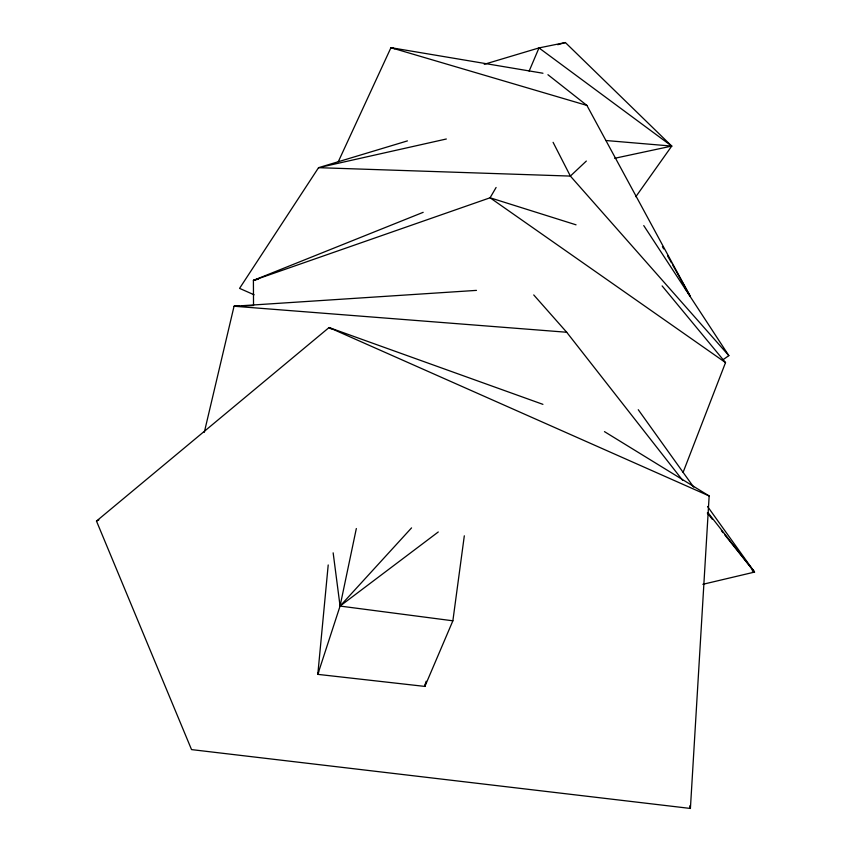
<?xml version="1.0" encoding="UTF-8"?>
<svg xmlns="http://www.w3.org/2000/svg" width="851" height="851" viewBox="0 0 851 851"><rect width="100%" height="100%" fill="white"/><g stroke="black" fill="none" stroke-linecap="round" stroke-linejoin="round"><path stroke-width="1.28" d="M542.927 404.353L329.06 327.55L96.482 521.078L191.539 749.603L690.406 808.45L709.16 495.952L604.465 431.627M328.209 564.958L317.806 674.364L424.883 686.417L452.87 620.804L464.316 535.811M425.309 683.81L424.883 686.417L426.138 681.257M356.335 528.524L340.07 606.072L317.806 674.364L318.668 671.875M204.304 432.329L234.057 306.232L476.464 290.382M683.098 472.348L725.531 362.59L662.121 285.925M529.131 71.133L538.991 47.922L565.372 42.55L671.737 146.085L635.814 196.73M338.336 161.616L390.949 47.677L542.97 73.239M496.101 187.475L490.08 197.783L253.407 280.383L253.524 305.594M411.554 527.886L340.07 606.072L452.87 620.804M586.339 161.052L570.372 176.083L318.551 167.679L239.567 288.372L254.119 294.797M438.276 531.971L340.07 606.072L333.156 552.842M723.424 359.441L728.85 355.633L643.75 225.579M96.482 521.078L98.865 519.918M423.181 212.325L253.407 280.383L258.544 279.128M407.438 140.894L318.551 167.679L446.339 139M484.24 64.304L538.991 47.922L671.737 146.085L614.677 158.297M557.756 44.709L565.372 42.55M702.873 584.307L754.518 572.095L707.553 506.494M239.365 306.052L234.057 306.232L566.702 332.252L682.662 480.326M242.024 305.956L252.641 305.573M605.955 140.521L671.737 146.085M688.151 293.021L690.299 296.361L586.903 105.418L390.949 47.677L394.736 48.805M576.042 224.824L490.08 197.783L725.531 362.59M709.16 495.952L329.06 327.55L331.294 328.954M752.178 570.861L754.518 572.095L707.979 512.653M547.927 74.707L586.903 105.418M533.737 294.935L566.702 332.252M728.85 355.633L570.372 176.083L553.086 142.319M707.319 513.025L712.287 519.238M721.393 530.641L723.052 532.715M724.712 534.79L754.518 572.095M638.261 409.714L693.693 487.144M684.566 287.457L686.714 290.797M662.397 246.63L663.695 248.939M667.588 255.885L671.482 262.821M672.779 265.129L690.299 296.361M689.704 805.886L690.406 808.45"/></g></svg>
